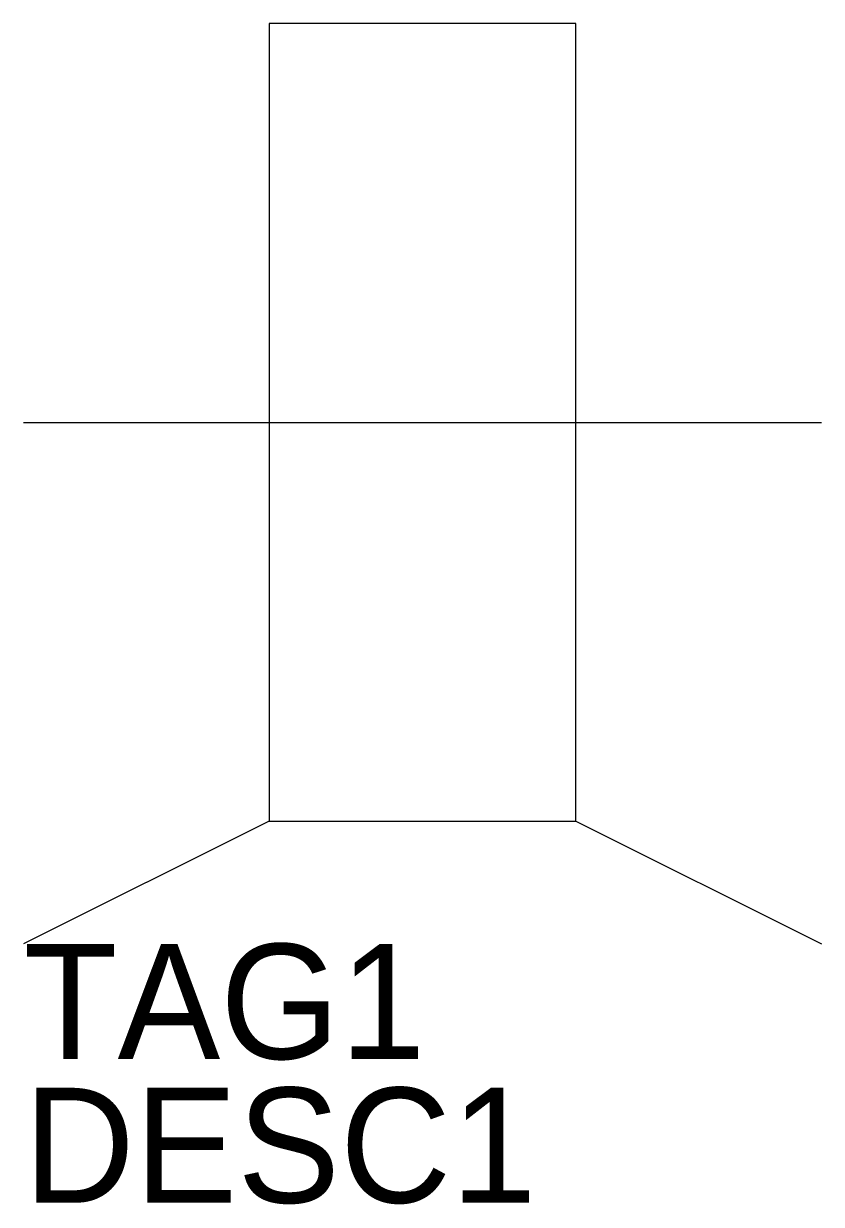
# Model space of a CAD drawing. Extents: x -0.26 to 0.26, y -0.51 to 0.26.
import ezdxf

# ---------------------------------------------------------------- set-up
doc = ezdxf.new("R2010")
doc.units = 0
doc.layers.get('0').update_dxf_attribs({"linetype": 'CONTINUOUS'})

msp = doc.modelspace()

# ---------------------------------------------------------------- linework, layer by layer
for p, q in [((0.1, 0.26), (-0.1, 0.26)), ((-0.1, 0.26), (-0.1, -0.26)), ((0.1, -0.26), (0.1, 0.26)), ((-0.26, 0), (0.26, 0)), ((-0.1, -0.26), (-0.26, -0.34)), ((-0.1, -0.26), (0.1, -0.26)), ((0.1, -0.26), (0.26, -0.34))]:
    msp.add_line(p, q)

# ---------------------------------------------------------------- texts
for tag, p in [('TAG1', (-0.26, -0.415)), ('DESC1', (-0.26, -0.50875))]:
    msp.add_attdef(tag, p, '', height=0.075)

doc.saveas('drawing.dxf')
